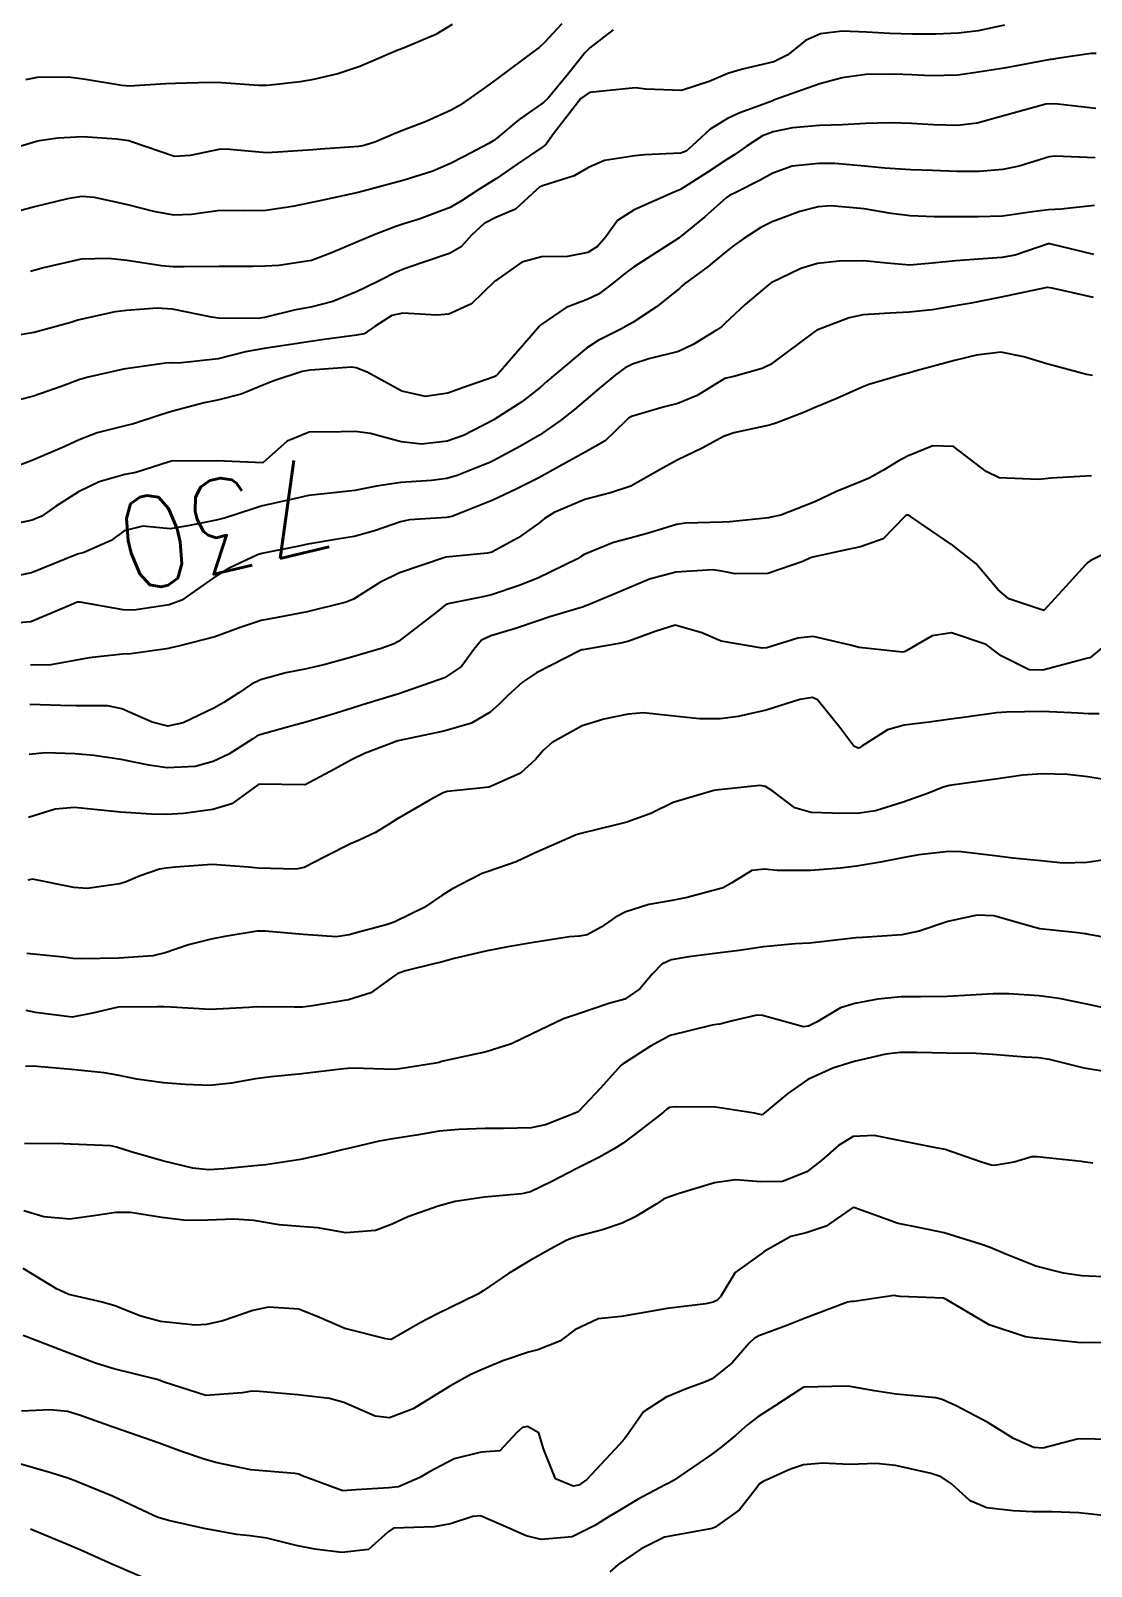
# Model space of a CAD drawing. Header units: metres. Extents: x 298520 to 308411, y 7433745 to 7450750.
# Drawn here: x 299396.4 to 299442.5, y 7449416.8 to 7449483.5 of the extents above; entities that cross this region are included whole.
import ezdxf
from ezdxf.enums import TextEntityAlignment as Align

# ---------------------------------------------------------------- set-up
doc = ezdxf.new("R2010")
doc.units = ezdxf.units.M
doc.header["$LTSCALE"] = 10
for name, color, linetype in [('Cotas', 45, 'Continuous'), ('Curvas de Nivel 1m', 11, 'Continuous'), ('Curvas de Nivel 5m', 15, 'Continuous')]:
    doc.layers.add(name, color=color, linetype=linetype)
doc.styles.add('Style-STANDARD', font='STANDARD.shx')

msp = doc.modelspace()

# ---------------------------------------------------------------- linework, layer by layer
at = {"layer": 'Curvas de Nivel 1m', "flags": 128}
for points, elevation in [([(299419.522, 7449483.802), (299418.749, 7449482.97), (299418.543, 7449482.776), (299418.278, 7449482.577), (299416.731, 7449481.427), (299416.248, 7449481.084), (299415.602, 7449480.611), (299415.08, 7449480.256), (299414.717, 7449480.047), (299413.624, 7449479.549), (299412.709, 7449479.212), (299412.309, 7449479.052), (299411.39, 7449478.663), (299410.872, 7449478.497), (299410.7, 7449478.47), (299409.036, 7449478.348), (299408.698, 7449478.332), (299407.182, 7449478.226), (299406.695, 7449478.195), (299405.091, 7449478.342), (299404.697, 7449478.349), (299403.38, 7449478.072), (299402.692, 7449478.029), (299400.822, 7449478.668), (299400.702, 7449478.71), (299400.167, 7449478.795), (299398.704, 7449478.89), (299397.629, 7449478.826), (299396.819, 7449478.721), (299396.701, 7449478.693), (299395.288, 7449478.261)], 737), ([(299421.759, 7449483.539), (299420.746, 7449482.757), (299420.634, 7449482.661), (299420.536, 7449482.552), (299419.817, 7449481.647), (299418.929, 7449480.577), (299418.721, 7449480.383), (299417.664, 7449479.64), (299416.705, 7449478.839), (299416.573, 7449478.733), (299416.345, 7449478.604), (299415.275, 7449478.034), (299414.69, 7449477.726), (299413.912, 7449477.404), (299412.678, 7449477.011), (299412.397, 7449476.932), (299411.381, 7449476.663), (299410.827, 7449476.512), (299410.671, 7449476.472), (299409.205, 7449476.147), (299408.666, 7449476.031), (299407.818, 7449475.856), (299406.663, 7449475.685), (299405.714, 7449475.678), (299404.662, 7449475.686), (299403.424, 7449475.522), (299402.66, 7449475.489), (299401.793, 7449475.647), (299400.664, 7449475.932), (299399.22, 7449476.252), (299398.668, 7449476.295), (299398.049, 7449476.202), (299396.663, 7449475.863), (299395.863, 7449475.646)], 736), ([(299414.76, 7449483.771), (299414.049, 7449483.335), (299412.745, 7449482.785), (299412.646, 7449482.75), (299412.39, 7449482.654), (299411.245, 7449482.165), (299410.742, 7449481.95), (299409.789, 7449481.628), (299408.733, 7449481.384), (299408.147, 7449481.283), (299406.729, 7449481.124), (299406.335, 7449481.118), (299404.73, 7449481.237), (299404.226, 7449481.252), (299402.73, 7449481.211), (299402.313, 7449481.191), (299400.728, 7449481.098), (299400.405, 7449481.116), (299398.732, 7449481.4), (299398.072, 7449481.48), (299396.732, 7449481.461), (299396.212, 7449481.364)], 738), ([(299442.746, 7449482.512), (299442.523, 7449482.516), (299441.137, 7449482.306), (299440.8, 7449482.252), (299440.742, 7449482.249), (299440.668, 7449482.237), (299438.738, 7449481.878), (299437.424, 7449481.665), (299436.735, 7449481.568), (299435.563, 7449481.544), (299434.735, 7449481.585), (299433.958, 7449481.615), (299432.735, 7449481.599), (299431.705, 7449481.448), (299430.73, 7449481.187), (299428.759, 7449480.495), (299428.723, 7449480.476), (299428.684, 7449480.46), (299427.264, 7449479.928), (299426.715, 7449479.68), (299425.97, 7449479.227), (299425.19, 7449478.495), (299424.927, 7449478.27), (299424.698, 7449478.187), (299423.113, 7449478.108), (299422.696, 7449478.071), (299421.376, 7449477.86), (299420.688, 7449477.552), (299420.053, 7449477.189), (299418.676, 7449476.755), (299418.557, 7449476.699), (299418.425, 7449476.582), (299417.511, 7449475.745), (299416.661, 7449475.38), (299416.143, 7449475.12), (299415.604, 7449474.61), (299415.149, 7449474.114), (299414.645, 7449473.827), (299413.402, 7449473.4), (299412.638, 7449473.139), (299412.295, 7449472.995), (299411.642, 7449472.66), (299410.965, 7449472.329), (299410.625, 7449472.169), (299409.567, 7449471.732), (299408.615, 7449471.488), (299407.947, 7449471.366), (299406.608, 7449471.038), (299406.331, 7449470.999), (299404.607, 7449471.015), (299404.302, 7449471.05), (299402.612, 7449471.394), (299401.94, 7449471.45), (299400.611, 7449471.348), (299400.12, 7449471.285), (299398.605, 7449470.947), (299398.499, 7449470.917), (299398.182, 7449470.816), (299396.598, 7449470.392), (299395.283, 7449470.166)], 734), ([(299442.721, 7449480.116), (299441.071, 7449480.307), (299440.723, 7449480.329), (299440.551, 7449480.313), (299438.718, 7449479.809), (299437.576, 7449479.49), (299436.713, 7449479.378), (299435.676, 7449479.407), (299434.714, 7449479.465), (299433.82, 7449479.499), (299432.714, 7449479.471), (299431.721, 7449479.412), (299430.712, 7449479.377), (299429.546, 7449479.282), (299428.709, 7449479.114), (299428.243, 7449478.929), (299427.529, 7449478.472), (299427.045, 7449478.129), (299426.694, 7449477.902), (299425.835, 7449477.339), (299424.674, 7449476.603), (299424.605, 7449476.57), (299424.433, 7449476.504), (299422.665, 7449475.715), (299421.946, 7449475.251), (299421.431, 7449474.542), (299421.076, 7449474.118), (299420.646, 7449473.862), (299419.77, 7449473.689), (299418.644, 7449473.669), (299417.787, 7449473.443), (299416.633, 7449472.631), (299416.615, 7449472.618), (299416.597, 7449472.6), (299415.6, 7449471.629), (299414.611, 7449471.185), (299414.094, 7449471.144), (299412.612, 7449471.232), (299412.134, 7449471.131), (299411.409, 7449470.662), (299410.932, 7449470.335), (299410.599, 7449470.275), (299409.195, 7449470.086), (299408.596, 7449469.994), (299407.751, 7449469.86), (299406.593, 7449469.691), (299405.775, 7449469.544), (299404.588, 7449469.245), (299402.873, 7449469.053), (299402.586, 7449469.066), (299402.304, 7449469.054), (299400.583, 7449468.815), (299400.561, 7449468.812), (299400.476, 7449468.791), (299398.941, 7449468.443), (299398.578, 7449468.339), (299397.806, 7449468.053), (299396.571, 7449467.618), (299395.95, 7449467.466)], 733), ([(299442.698, 7449477.974), (299440.959, 7449478.047), (299440.699, 7449478.017), (299439.401, 7449477.62), (299438.69, 7449477.474), (299437.66, 7449477.378), (299436.688, 7449477.377), (299435.634, 7449477.426), (299434.689, 7449477.456), (299433.559, 7449477.528), (299432.691, 7449477.622), (299431.384, 7449477.732), (299430.693, 7449477.737), (299429.526, 7449477.612), (299428.686, 7449477.313), (299428.134, 7449477.013), (299427.078, 7449476.476), (299426.809, 7449476.341), (299426.67, 7449476.234), (299425.735, 7449475.416), (299424.653, 7449474.526), (299424.618, 7449474.501), (299422.64, 7449473.233), (299422.241, 7449472.93), (299421.761, 7449472.539), (299421.11, 7449472.06), (299420.622, 7449471.824), (299419.713, 7449471.467), (299418.605, 7449470.719), (299418.537, 7449470.648), (299418.478, 7449470.581), (299417.606, 7449469.576), (299416.763, 7449468.598), (299416.671, 7449468.51), (299416.581, 7449468.467), (299415.208, 7449467.979), (299414.57, 7449467.745), (299413.596, 7449467.606), (299412.571, 7449467.838), (299411.066, 7449468.665), (299410.585, 7449468.859), (299410.379, 7449468.878), (299408.584, 7449468.754), (299408.239, 7449468.695), (299407.005, 7449468.287), (299406.574, 7449468.118), (299405.589, 7449467.708), (299404.563, 7449467.445), (299403.976, 7449467.335), (299402.556, 7449466.952), (299402.416, 7449466.911), (299402.006, 7449466.775), (299400.916, 7449466.42), (299400.548, 7449466.327), (299399.333, 7449466.021), (299398.547, 7449465.719), (299397.923, 7449465.439), (299396.533, 7449464.84), (299395.093, 7449464.289)], 732), ([(299442.669, 7449475.9), (299441.223, 7449475.748), (299440.667, 7449475.721), (299439.977, 7449475.632), (299438.664, 7449475.445), (299437.607, 7449475.407), (299436.663, 7449475.409), (299435.703, 7449475.414), (299434.664, 7449475.456), (299433.837, 7449475.565), (299432.666, 7449475.764), (299431.204, 7449475.888), (299430.667, 7449475.847), (299429.862, 7449475.639), (299428.66, 7449475.202), (299428.171, 7449474.952), (299427.425, 7449474.472), (299426.975, 7449474.15), (299426.647, 7449473.891), (299425.876, 7449473.252), (299424.857, 7449472.498), (299424.73, 7449472.4), (299424.63, 7449472.306), (299423.633, 7449471.5), (299422.607, 7449470.827), (299422.421, 7449470.716), (299422.086, 7449470.535), (299421.1, 7449470.043), (299420.594, 7449469.702), (299419.245, 7449468.57), (299418.888, 7449468.266), (299418.574, 7449467.992), (299417.78, 7449467.373), (299416.582, 7449466.6), (299416.565, 7449466.588), (299415.25, 7449465.909), (299414.543, 7449465.672), (299413.444, 7449465.538), (299412.543, 7449465.639), (299411.206, 7449466.004), (299410.547, 7449466.084), (299409.934, 7449466.067), (299408.546, 7449466.058), (299407.583, 7449465.669), (299406.533, 7449464.72), (299404.534, 7449464.814), (299402.56, 7449464.797), (299402.533, 7449464.793), (299402.517, 7449464.786), (299402.464, 7449464.771), (299401.011, 7449464.302), (299400.527, 7449464.218), (299399.421, 7449463.904), (299398.519, 7449463.457), (299397.523, 7449462.825), (299396.928, 7449462.412), (299396.504, 7449462.226), (299395.359, 7449461.992)], 731), ([(299442.619, 7449471.903), (299440.834, 7449472.308), (299440.623, 7449472.342), (299440.594, 7449472.34), (299440.46, 7449472.312), (299438.619, 7449471.928), (299437.307, 7449471.663), (299436.615, 7449471.543), (299435.607, 7449471.369), (299434.612, 7449471.266), (299433.777, 7449471.233), (299432.61, 7449471.15), (299432.002, 7449471.023), (299430.603, 7449470.483), (299430.518, 7449470.431), (299428.588, 7449468.997), (299428.234, 7449468.816), (299426.994, 7449468.476), (299426.658, 7449468.403), (299426.581, 7449468.368), (299425.406, 7449467.656), (299424.565, 7449467.302), (299423.93, 7449467.142), (299422.556, 7449466.741), (299422.425, 7449466.661), (299422.293, 7449466.533), (299421.403, 7449465.683), (299420.539, 7449465.181), (299419.407, 7449464.567), (299418.528, 7449464.076), (299417.535, 7449463.577), (299416.518, 7449463.101), (299416.162, 7449462.958), (299415.294, 7449462.612), (299414.738, 7449462.39), (299414.509, 7449462.346), (299412.905, 7449462.246), (299412.506, 7449462.165), (299411.387, 7449461.773), (299410.496, 7449461.528), (299409.768, 7449461.407), (299408.49, 7449461.191), (299408.088, 7449461.105), (299406.484, 7449460.781), (299406.437, 7449460.767), (299406.3, 7449460.722), (299405.065, 7449460.147), (299404.473, 7449459.781), (299403.009, 7449458.762), (299402.461, 7449458.554), (299400.923, 7449458.321), (299400.458, 7449458.333), (299398.596, 7449458.674), (299398.462, 7449458.67), (299398.204, 7449458.557), (299396.453, 7449457.814), (299395.562, 7449457.738)], 729), ([(299442.585, 7449468.52), (299442.316, 7449468.562), (299440.59, 7449469.019), (299439.601, 7449469.333), (299438.595, 7449469.53), (299437.537, 7449469.408), (299436.591, 7449469.176), (299434.922, 7449468.721), (299434.585, 7449468.622), (299434.403, 7449468.573), (299433.801, 7449468.398), (299432.865, 7449468.121), (299432.577, 7449468.015), (299431.465, 7449467.526), (299430.564, 7449467.137), (299430.069, 7449466.928), (299428.861, 7449466.455), (299428.552, 7449466.361), (299426.991, 7449466.033), (299426.547, 7449465.862), (299425.649, 7449465.381), (299424.536, 7449464.841), (299423.92, 7449464.509), (299422.525, 7449463.714), (299421.643, 7449463.417), (299420.519, 7449463.129), (299419.183, 7449462.57), (299418.776, 7449462.309), (299418.506, 7449462.091), (299417.624, 7449461.461), (299416.487, 7449460.842), (299416.295, 7449460.793), (299414.483, 7449460.62), (299412.476, 7449459.937), (299411.61, 7449459.52), (299410.464, 7449458.806), (299410.154, 7449458.675), (299408.458, 7449458.245), (299407.166, 7449458.002), (299406.454, 7449457.872), (299405.593, 7449457.587), (299404.447, 7449457.16), (299402.86, 7449456.764), (299402.527, 7449456.683), (299402.441, 7449456.662), (299400.796, 7449456.428), (299400.437, 7449456.403), (299398.984, 7449456.255), (299398.433, 7449456.152), (299397.315, 7449455.942), (299396.429, 7449455.931)], 728), ([(299442.532, 7449464.159), (299440.782, 7449464.056), (299440.53, 7449464.025), (299440.214, 7449463.999), (299438.53, 7449464.066), (299437.96, 7449464.346), (299436.544, 7449465.428), (299435.636, 7449465.465), (299434.539, 7449465.019), (299434.132, 7449464.799), (299433.496, 7449464.4), (299432.876, 7449464.06), (299432.528, 7449463.909), (299431.459, 7449463.485), (299430.519, 7449463.022), (299429.043, 7449462.452), (299428.613, 7449462.357), (299428.511, 7449462.34), (299426.828, 7449462.157), (299426.508, 7449462.143), (299424.901, 7449462.102), (299424.506, 7449462.037), (299423.338, 7449461.683), (299422.497, 7449461.457), (299421.769, 7449461.262), (299420.486, 7449460.737), (299420.373, 7449460.663), (299420.198, 7449460.554), (299418.474, 7449459.716), (299417.669, 7449459.39), (299416.467, 7449458.986), (299416.159, 7449458.91), (299414.644, 7449458.618), (299414.508, 7449458.574), (299414.462, 7449458.549), (299414.073, 7449458.24), (299412.446, 7449456.979), (299412.239, 7449456.858), (299411.675, 7449456.658), (299410.731, 7449456.375), (299410.437, 7449456.291), (299409.176, 7449455.944), (299408.429, 7449455.769), (299407.531, 7449455.604), (299406.422, 7449455.301), (299406.041, 7449455.101), (299405.482, 7449454.729), (299404.83, 7449454.314), (299404.406, 7449454.065), (299403.071, 7449453.431), (299402.398, 7449453.287), (299401.72, 7449453.457), (299400.405, 7449454.037), (299399.774, 7449454.166), (299398.406, 7449454.168), (299397.759, 7449454.173), (299396.407, 7449454.229)], 727), ([(299443.7, 7449461.072), (299442.485, 7449460.459), (299442.381, 7449460.395), (299442.275, 7449460.292), (299441.429, 7449459.345), (299440.463, 7449458.31), (299438.945, 7449458.81), (299438.472, 7449459.216), (299437.517, 7449460.35), (299436.495, 7449461.146), (299434.678, 7449462.388), (299434.575, 7449462.451), (299434.514, 7449462.453), (299434.467, 7449462.436), (299434.421, 7449462.391), (299433.485, 7449461.414), (299432.493, 7449461.071), (299431.946, 7449460.96), (299430.486, 7449460.637), (299430.327, 7449460.591), (299429.998, 7449460.437), (299428.477, 7449459.91), (299427.056, 7449459.896), (299426.478, 7449460.013), (299426.062, 7449460.07), (299424.478, 7449459.972), (299423.325, 7449459.671), (299422.471, 7449459.311), (299421.931, 7449459.073), (299420.675, 7449458.548), (299420.52, 7449458.491), (299420.462, 7449458.468), (299419.001, 7449458.025), (299418.452, 7449457.844), (299417.513, 7449457.523), (299416.442, 7449457.2), (299416.032, 7449457.011), (299415.693, 7449456.607), (299415.16, 7449455.878), (299414.421, 7449455.385), (299412.446, 7449454.682), (299412.413, 7449454.673), (299412.397, 7449454.666), (299412.34, 7449454.651), (299410.865, 7449454.209), (299410.407, 7449454.066), (299409.488, 7449453.768), (299408.4, 7449453.451), (299407.81, 7449453.295), (299406.395, 7449452.907), (299406.269, 7449452.847), (299406.092, 7449452.723), (299405.048, 7449452.068), (299404.378, 7449451.751), (299403.594, 7449451.533), (299402.373, 7449451.463), (299401.57, 7449451.583), (299400.378, 7449451.826), (299399.187, 7449452.001), (299398.382, 7449452.081), (299397.09, 7449452.125), (299396.381, 7449452.049)], 726), ([(299442.875, 7449453.819), (299442.408, 7449453.813), (299441.964, 7449453.852), (299440.409, 7449453.918), (299438.851, 7449453.893), (299438.408, 7449453.854), (299437.084, 7449453.675), (299436.405, 7449453.582), (299435.49, 7449453.46), (299434.402, 7449453.323), (299433.676, 7449453.121), (299432.556, 7449452.408), (299432.462, 7449452.339), (299432.392, 7449452.325), (299432.208, 7449452.412), (299431.601, 7449453.218), (299430.627, 7449454.428), (299430.414, 7449454.519), (299429.863, 7449454.438), (299428.408, 7449453.98), (299427.178, 7449453.7), (299426.404, 7449453.603), (299425.504, 7449453.593), (299424.405, 7449453.716), (299423.073, 7449453.856), (299422.406, 7449453.805), (299421.353, 7449453.591), (299420.4, 7449453.302), (299419.109, 7449452.569), (299418.725, 7449452.238), (299418.382, 7449451.831), (299417.72, 7449451.24), (299416.363, 7449450.634), (299416.337, 7449450.626), (299416.087, 7449450.603), (299414.539, 7449450.44), (299414.36, 7449450.378), (299413.802, 7449450.073), (299412.349, 7449449.24), (299411.99, 7449449.011), (299411.422, 7449448.659), (299410.69, 7449448.316), (299410.338, 7449448.169), (299409.258, 7449447.612), (299408.327, 7449447.14), (299407.958, 7449447.073), (299406.327, 7449447.113), (299405.904, 7449447.147), (299404.328, 7449447.263), (299402.72, 7449447.158), (299402.326, 7449447.109), (299402.036, 7449447.063), (299401.198, 7449446.781), (299400.586, 7449446.52), (299400.318, 7449446.434), (299398.902, 7449446.224), (299398.315, 7449446.263), (299396.524, 7449446.634), (299396.319, 7449446.584)], 724), ([(299443.802, 7449450.845), (299442.375, 7449451.077), (299441.501, 7449451.179), (299440.376, 7449451.213), (299439.554, 7449451.15), (299438.372, 7449450.979), (299437.818, 7449450.899), (299436.368, 7449450.702), (299436.098, 7449450.633), (299435.452, 7449450.374), (299434.359, 7449449.978), (299433.157, 7449449.6), (299432.354, 7449449.487), (299431.272, 7449449.502), (299430.354, 7449449.53), (299429.651, 7449449.736), (299428.697, 7449450.455), (299428.366, 7449450.663), (299428.126, 7449450.703), (299426.363, 7449450.513), (299426.335, 7449450.509), (299426.122, 7449450.484), (299424.357, 7449449.966), (299423.383, 7449449.489), (299422.349, 7449449.109), (299421.887, 7449448.995), (299420.344, 7449448.612), (299420.143, 7449448.553), (299418.335, 7449447.767), (299417.531, 7449447.388), (299416.327, 7449446.959), (299416.057, 7449446.871), (299415.523, 7449446.608), (299414.738, 7449446.195), (299414.312, 7449445.925), (299413.538, 7449445.404), (299412.295, 7449444.786), (299412.195, 7449444.75), (299411.893, 7449444.654), (299410.644, 7449444.312), (299410.288, 7449444.207), (299409.737, 7449444.128), (299408.288, 7449444.226), (299406.635, 7449444.371), (299406.289, 7449444.368), (299404.877, 7449444.144), (299404.286, 7449444.02), (299403.3, 7449443.772), (299402.28, 7449443.432), (299401.751, 7449443.303), (299400.277, 7449443.196), (299398.637, 7449443.175), (299398.277, 7449443.191), (299397.862, 7449443.239), (299396.279, 7449443.4)], 723), ([(299443.135, 7449447.478), (299442.329, 7449447.35), (299441.304, 7449447.33), (299440.33, 7449447.429), (299439.112, 7449447.551), (299438.332, 7449447.643), (299436.867, 7449447.823), (299436.335, 7449447.828), (299435.029, 7449447.683), (299434.331, 7449447.563), (299433.363, 7449447.364), (299432.325, 7449447.196), (299431.624, 7449447.116), (299430.322, 7449447.006), (299428.885, 7449447.008), (299428.329, 7449447.062), (299427.779, 7449447.015), (299426.902, 7449446.474), (299426.537, 7449446.26), (299426.319, 7449446.193), (299424.971, 7449445.842), (299424.311, 7449445.707), (299423.301, 7449445.527), (299422.303, 7449445.211), (299421.853, 7449444.981), (299421.228, 7449444.541), (299420.626, 7449444.211), (299420.289, 7449444.159), (299419.86, 7449444.128), (299418.286, 7449443.884), (299417.18, 7449443.695), (299416.282, 7449443.514), (299414.838, 7449443.181), (299414.277, 7449443.031), (299413.958, 7449442.951), (299412.729, 7449442.645), (299412.394, 7449442.526), (299412.27, 7449442.439), (299411.225, 7449441.694), (299410.254, 7449441.384), (299408.687, 7449441.13), (299408.249, 7449441.074), (299407.888, 7449441.064), (299406.248, 7449441.08), (299405.915, 7449441.056), (299404.246, 7449440.965), (299402.55, 7449441.068), (299402.248, 7449441.079), (299401.933, 7449441.087), (299400.247, 7449441.07), (299399.127, 7449440.807), (299398.25, 7449440.638), (299396.651, 7449440.836), (299396.254, 7449440.924)], 722), ([(299444.289, 7449443.895), (299442.337, 7449444.245), (299442.293, 7449444.255), (299442.262, 7449444.259), (299441.939, 7449444.295), (299440.434, 7449444.458), (299440.295, 7449444.48), (299440.081, 7449444.537), (299438.3, 7449445.035), (299437.574, 7449445.074), (299436.297, 7449444.791), (299435.044, 7449444.379), (299434.291, 7449444.215), (299432.594, 7449444.102), (299432.29, 7449444.081), (299430.807, 7449443.906), (299430.287, 7449443.857), (299429.666, 7449443.819), (299428.285, 7449443.685), (299427.228, 7449443.526), (299426.282, 7449443.409), (299425.046, 7449443.264), (299424.279, 7449443.122), (299423.861, 7449442.931), (299423.459, 7449442.518), (299422.917, 7449441.869), (299422.256, 7449441.42), (299421.566, 7449441.224), (299420.246, 7449440.784), (299420.077, 7449440.721), (299419.6, 7449440.56), (299418.236, 7449439.916), (299417.337, 7449439.483), (299416.228, 7449439.13), (299414.298, 7449438.703), (299414.223, 7449438.678), (299414.188, 7449438.666), (299414.028, 7449438.632), (299412.483, 7449438.384), (299412.22, 7449438.361), (299410.469, 7449438.419), (299410.22, 7449438.408), (299409.918, 7449438.373), (299408.218, 7449438.174), (299406.889, 7449438.041), (299406.215, 7449437.96), (299405.174, 7449437.769), (299404.212, 7449437.663), (299403.158, 7449437.702), (299402.213, 7449437.782), (299401.055, 7449437.941), (299400.216, 7449438.118), (299399.633, 7449438.214), (299398.218, 7449438.355), (299396.545, 7449438.512), (299396.219, 7449438.498)], 721), ([(299443.098, 7449438.281), (299442.224, 7449438.414), (299440.711, 7449438.796), (299440.228, 7449438.869), (299439.656, 7449438.899), (299438.23, 7449439.014), (299437.525, 7449439.052), (299436.23, 7449439.073), (299434.947, 7449439.096), (299434.23, 7449439.093), (299433.605, 7449439.021), (299432.226, 7449438.71), (299431.291, 7449438.424), (299430.218, 7449437.92), (299429.336, 7449437.325), (299428.312, 7449436.459), (299428.249, 7449436.412), (299428.202, 7449436.397), (299427.89, 7449436.463), (299426.205, 7449436.727), (299424.442, 7449436.743), (299424.205, 7449436.706), (299424.082, 7449436.634), (299423.936, 7449436.513), (299422.964, 7449435.749), (299422.182, 7449435.164), (299421.802, 7449434.91), (299421.127, 7449434.54), (299420.492, 7449434.224), (299420.168, 7449434.059), (299419.088, 7449433.492), (299418.158, 7449433.048), (299417.778, 7449432.962), (299416.155, 7449432.82), (299414.886, 7449432.619), (299414.151, 7449432.428), (299412.838, 7449431.952), (299412.143, 7449431.637), (299411.428, 7449431.369), (299410.139, 7449431.258), (299408.926, 7449431.474), (299408.141, 7449431.541), (299407.241, 7449431.61), (299406.144, 7449431.797), (299405.275, 7449431.864), (299404.144, 7449431.814), (299403.195, 7449431.806), (299402.145, 7449431.933), (299400.786, 7449432.144), (299400.147, 7449432.154), (299399.374, 7449432.03), (299398.143, 7449431.853), (299397.02, 7449431.955), (299396.147, 7449432.216)], 719), ([(299442.595, 7449434.286), (299442.174, 7449434.354), (299442.1, 7449434.366), (299440.177, 7449434.568), (299439.938, 7449434.561), (299439.17, 7449434.33), (299438.314, 7449434.196), (299438.172, 7449434.21), (299437.713, 7449434.345), (299436.181, 7449434.885), (299435.554, 7449434.998), (299434.186, 7449435.276), (299433.092, 7449435.499), (299432.188, 7449435.443), (299431.538, 7449435.064), (299430.84, 7449434.43), (299430.168, 7449433.918), (299429.116, 7449433.498), (299428.163, 7449433.485), (299427.069, 7449433.565), (299426.163, 7449433.439), (299424.622, 7449432.968), (299424.156, 7449432.818), (299423.944, 7449432.723), (299423.616, 7449432.515), (299422.712, 7449431.957), (299422.14, 7449431.679), (299421.283, 7449431.391), (299420.131, 7449431.086), (299419.745, 7449430.939), (299419.041, 7449430.566), (299418.118, 7449430.043), (299417.209, 7449429.492), (299416.104, 7449428.736), (299415.879, 7449428.603), (299414.094, 7449427.73), (299413.369, 7449427.358), (299412.138, 7449426.649), (299412.106, 7449426.627), (299412.083, 7449426.623), (299411.882, 7449426.652), (299410.087, 7449427.102), (299408.997, 7449427.591), (299408.095, 7449427.945), (299406.771, 7449428.038), (299406.095, 7449427.894), (299404.796, 7449427.445), (299404.088, 7449427.276), (299403.586, 7449427.257), (299402.089, 7449427.414), (299401.229, 7449427.642), (299400.096, 7449428.087), (299399.549, 7449428.25), (299398.101, 7449428.579), (299397.566, 7449428.825), (299396.116, 7449429.719)], 718), ([(299443.049, 7449429.345), (299442.114, 7449429.398), (299441.317, 7449429.504), (299440.118, 7449429.814), (299438.813, 7449430.333), (299438.127, 7449430.622), (299437.707, 7449430.766), (299436.137, 7449431.266), (299435.027, 7449431.49), (299434.142, 7449431.668), (299432.204, 7449432.357), (299432.152, 7449432.343), (299431.007, 7449431.56), (299430.135, 7449431.258), (299429.477, 7449431.102), (299428.31, 7449430.458), (299428.211, 7449430.37), (299428.121, 7449430.303), (299427.048, 7449429.536), (299426.411, 7449428.477), (299426.253, 7449428.326), (299426.101, 7449428.245), (299425.786, 7449428.171), (299424.098, 7449427.981), (299422.865, 7449427.752), (299422.094, 7449427.623), (299421.1, 7449427.533), (299420.088, 7449427.049), (299419.43, 7449426.56), (299418.475, 7449426.178), (299418.075, 7449426.072), (299416.96, 7449425.701), (299416.064, 7449425.324), (299415.564, 7449425.104), (299414.683, 7449424.621), (299414.049, 7449424.229), (299413.065, 7449423.618), (299412.039, 7449423.218), (299411.405, 7449423.291), (299410.045, 7449423.89), (299409.427, 7449424.059), (299408.048, 7449424.217), (299406.391, 7449424.375), (299406.05, 7449424.382), (299405.626, 7449424.304), (299404.047, 7449424.193), (299402.246, 7449424.768), (299402.054, 7449424.85), (299401.94, 7449424.885), (299400.061, 7449425.352), (299399.264, 7449425.602), (299398.071, 7449426.052), (299396.121, 7449426.801)], 717), ([(299443.859, 7449426.499), (299442.085, 7449426.489), (299440.424, 7449426.653), (299440.087, 7449426.689), (299439.666, 7449426.745), (299438.092, 7449427.264), (299436.249, 7449428.359), (299436.104, 7449428.419), (299434.218, 7449428.502), (299434.104, 7449428.517), (299433.963, 7449428.533), (299432.971, 7449428.401), (299432.226, 7449428.284), (299432.102, 7449428.276), (299431.935, 7449428.246), (299430.094, 7449427.552), (299429.302, 7449427.236), (299428.086, 7449426.781), (299427.878, 7449426.669), (299427.669, 7449426.464), (299426.925, 7449425.616), (299426.06, 7449424.924), (299425.76, 7449424.782), (299424.973, 7449424.496), (299424.049, 7449424.121), (299423.075, 7449423.487), (299422.399, 7449422.526), (299422.247, 7449422.311), (299422.028, 7449422.069), (299420.603, 7449420.551), (299420.264, 7449420.301), (299420.008, 7449420.249), (299419.241, 7449420.568), (299418.726, 7449421.873), (299418.525, 7449422.575), (299418.036, 7449422.844), (299417.811, 7449422.806), (299417.564, 7449422.585), (299416.83, 7449421.787), (299416.024, 7449421.726), (299414.843, 7449421.439), (299414.017, 7449421.009), (299413.772, 7449420.876), (299413.359, 7449420.637), (299412.421, 7449420.232), (299412.006, 7449420.189), (299410.575, 7449420.094), (299410.004, 7449420.053), (299408.246, 7449420.697), (299408.09, 7449420.775), (299408.014, 7449420.797), (299407.914, 7449420.801), (299406.015, 7449420.966), (299404.549, 7449421.273), (299404.02, 7449421.417), (299403.037, 7449421.746), (299402.026, 7449422.117), (299400.115, 7449422.789), (299400.033, 7449422.815), (299398.559, 7449423.333), (299398.04, 7449423.505), (299397.291, 7449423.576), (299396.04, 7449423.51)], 716), ([(299443.322, 7449418.944), (299441.991, 7449419.095), (299440.822, 7449419.138), (299439.991, 7449419.142), (299439.135, 7449419.185), (299437.993, 7449419.308), (299437.262, 7449419.618), (299436.461, 7449420.355), (299436.007, 7449420.661), (299435.564, 7449420.812), (299434.014, 7449421.148), (299433.177, 7449421.237), (299432.021, 7449421.195), (299430.846, 7449421.253), (299430.02, 7449421.185), (299429.464, 7449421), (299428.264, 7449420.457), (299428.109, 7449420.362), (299428.009, 7449420.218), (299427.241, 7449419.221), (299426.186, 7449418.478), (299426.05, 7449418.412), (299425.982, 7449418.399), (299425.891, 7449418.391), (299423.978, 7449418.045), (299422.963, 7449417.531), (299421.966, 7449416.856), (299421.604, 7449416.535)], 714), ([(299401.952, 7449416.013), (299400.142, 7449416.788), (299399.964, 7449416.872), (299398.629, 7449417.47), (299397.972, 7449417.75), (299396.432, 7449418.381)], 714)]:
    msp.add_lwpolyline(points, dxfattribs=dict(at, elevation=elevation))
at = {"layer": 'Curvas de Nivel 5m', "flags": 128}
for points, elevation in [([(299438.764, 7449483.746), (299437.614, 7449483.498), (299436.758, 7449483.393), (299435.778, 7449483.349), (299434.757, 7449483.349), (299433.778, 7449483.375), (299432.758, 7449483.432), (299431.698, 7449483.481), (299430.757, 7449483.369), (299430.116, 7449483.076), (299429.349, 7449482.451), (299428.74, 7449482.148), (299427.374, 7449481.836), (299426.735, 7449481.644), (299425.93, 7449481.289), (299424.727, 7449480.91), (299423.168, 7449480.964), (299422.728, 7449481.02), (299422.285, 7449480.977), (299420.726, 7449480.814), (299420.341, 7449480.556), (299419.158, 7449479.024), (299418.848, 7449478.578), (299418.774, 7449478.506), (299418.701, 7449478.457), (299417.586, 7449477.695), (299416.68, 7449477.083), (299416.383, 7449476.898), (299415.922, 7449476.608), (299415.17, 7449476.113), (299414.665, 7449475.818), (299413.325, 7449475.305), (299412.658, 7449475.109), (299412.313, 7449474.996), (299411.442, 7449474.662), (299410.889, 7449474.429), (299410.65, 7449474.332), (299409.486, 7449473.84), (299408.641, 7449473.515), (299407.224, 7449473.296), (299406.638, 7449473.271), (299406.112, 7449473.252), (299404.638, 7449473.252), (299403.116, 7449473.241), (299402.638, 7449473.243), (299402.128, 7449473.285), (299400.64, 7449473.51), (299399.83, 7449473.609), (299398.641, 7449473.571), (299396.999, 7449473.197), (299396.635, 7449473.091), (299396.435, 7449473.042)], 735), ([(299442.645, 7449473.781), (299440.726, 7449474.236), (299440.652, 7449474.234), (299439.224, 7449473.752), (299438.643, 7449473.646), (299437.43, 7449473.564), (299436.64, 7449473.497), (299435.617, 7449473.397), (299434.637, 7449473.32), (299433.644, 7449473.394), (299432.639, 7449473.504), (299431.568, 7449473.491), (299430.637, 7449473.381), (299429.912, 7449473.163), (299428.624, 7449472.543), (299428.573, 7449472.511), (299428.505, 7449472.461), (299427.494, 7449471.598), (299426.607, 7449470.774), (299426.455, 7449470.632), (299426.25, 7449470.484), (299425.224, 7449469.866), (299424.594, 7449469.565), (299423.308, 7449469.238), (299422.588, 7449469.01), (299422.269, 7449468.851), (299421.842, 7449468.537), (299421.155, 7449467.963), (299420.567, 7449467.464), (299420.072, 7449467.046), (299419.469, 7449466.566), (299418.546, 7449465.929), (299417.702, 7449465.428), (299416.535, 7449464.81), (299416.393, 7449464.742), (299416.062, 7449464.605), (299414.976, 7449464.168), (299414.527, 7449464.04), (299413.857, 7449463.961), (299412.525, 7449463.867), (299411.468, 7449463.716), (299410.521, 7449463.527), (299409.201, 7449463.371), (299408.519, 7449463.299), (299408.028, 7449463.194), (299406.514, 7449462.849), (299406.413, 7449462.822), (299406.108, 7449462.724), (299404.915, 7449462.328), (299404.505, 7449462.239), (299403.27, 7449461.99), (299402.499, 7449461.858), (299401.315, 7449461.968), (299400.498, 7449461.764), (299399.942, 7449461.345), (299398.728, 7449460.808), (299398.527, 7449460.765), (299398.482, 7449460.753), (299398.4, 7449460.729), (299396.474, 7449459.939), (299395.561, 7449459.761)], 730), ([(299443.56, 7449457.166), (299442.521, 7449456.289), (299442.469, 7449456.253), (299442.432, 7449456.246), (299442.373, 7449456.232), (299440.427, 7449455.715), (299439.836, 7449455.728), (299438.617, 7449456.337), (299438.435, 7449456.472), (299437.955, 7449456.83), (299436.448, 7449457.341), (299435.616, 7449457.202), (299434.435, 7449456.519), (299434.325, 7449456.501), (299432.437, 7449456.704), (299432.059, 7449456.794), (299430.444, 7449457.18), (299429.773, 7449457.11), (299428.436, 7449456.682), (299428.234, 7449456.664), (299426.44, 7449456.979), (299425.6, 7449457.338), (299424.45, 7449457.669), (299423.576, 7449457.389), (299422.44, 7449456.973), (299422.082, 7449456.89), (299420.434, 7449456.601), (299420.39, 7449456.594), (299420.286, 7449456.552), (299418.423, 7449455.603), (299417.81, 7449455.195), (299417.164, 7449454.592), (299416.784, 7449454.222), (299416.406, 7449453.886), (299415.601, 7449453.408), (299414.397, 7449453.062), (299412.393, 7449452.65), (299410.955, 7449452.094), (299410.38, 7449451.813), (299409.648, 7449451.406), (299408.363, 7449450.73), (299408.337, 7449450.726), (299406.363, 7449450.756), (299406.337, 7449450.746), (299406.293, 7449450.721), (299405.183, 7449449.903), (299404.352, 7449449.66), (299403.078, 7449449.487), (299402.35, 7449449.436), (299401.675, 7449449.452), (299400.35, 7449449.541), (299399.208, 7449449.664), (299398.352, 7449449.741), (299397.503, 7449449.677), (299396.348, 7449449.307)], 725), ([(299443.604, 7449440.926), (299442.257, 7449441.208), (299441.128, 7449441.439), (299440.262, 7449441.56), (299438.94, 7449441.656), (299438.263, 7449441.654), (299437.039, 7449441.575), (299436.261, 7449441.538), (299435.114, 7449441.523), (299434.26, 7449441.516), (299433.246, 7449441.413), (299432.255, 7449441.236), (299431.632, 7449441.037), (299430.623, 7449440.426), (299430.241, 7449440.241), (299430.017, 7449440.21), (299429.177, 7449440.446), (299428.247, 7449440.713), (299427.994, 7449440.715), (299426.935, 7449440.473), (299426.389, 7449440.331), (299426.241, 7449440.312), (299426.052, 7449440.294), (299424.236, 7449439.839), (299423.371, 7449439.379), (299422.224, 7449438.643), (299422.156, 7449438.598), (299422.085, 7449438.531), (299421.197, 7449437.556), (299420.263, 7449436.549), (299420.233, 7449436.52), (299420.202, 7449436.506), (299418.809, 7449435.955), (299418.192, 7449435.822), (299416.981, 7449435.803), (299416.191, 7449435.793), (299415.052, 7449435.755), (299414.189, 7449435.68), (299413.301, 7449435.524), (299412.183, 7449435.343), (299411.59, 7449435.248), (299410.177, 7449434.92), (299409.98, 7449434.868), (299409.228, 7449434.684), (299408.17, 7449434.456), (299406.658, 7449434.225), (299406.167, 7449434.178), (299404.857, 7449434.042), (299404.166, 7449434.003), (299403.494, 7449434.078), (299402.169, 7449434.392), (299400.815, 7449434.784), (299400.176, 7449434.987), (299399.926, 7449435.044), (299398.177, 7449435.119), (299397.876, 7449435.124), (299396.177, 7449435.144)], 720), ([(299444.033, 7449422.27), (299442.033, 7449422.311), (299441.912, 7449422.292), (299440.429, 7449421.912), (299440.027, 7449421.935), (299439.143, 7449422.329), (299438.04, 7449423.024), (299436.653, 7449423.747), (299436.05, 7449424.021), (299435.774, 7449424.088), (299434.052, 7449424.256), (299433.112, 7449424.399), (299432.056, 7449424.588), (299431.867, 7449424.602), (299430.055, 7449424.554), (299429.97, 7449424.525), (299429.843, 7449424.442), (299428.769, 7449423.73), (299428.041, 7449423.266), (299427.589, 7449422.913), (299427.079, 7449422.47), (299426.506, 7449421.998), (299426.024, 7449421.631), (299424.37, 7449420.505), (299424.143, 7449420.376), (299424.01, 7449420.316), (299422.833, 7449419.689), (299421.993, 7449419.183), (299421.585, 7449418.94), (299420.96, 7449418.545), (299419.978, 7449418.049), (299418.619, 7449417.931), (299417.978, 7449418.097), (299416.864, 7449418.591), (299415.988, 7449418.96), (299415.654, 7449418.939), (299414.681, 7449418.62), (299413.981, 7449418.486), (299412.206, 7449418.423), (299411.979, 7449418.274), (299411.124, 7449417.506), (299409.97, 7449417.376), (299408.796, 7449417.513), (299407.973, 7449417.674), (299406.7, 7449417.988), (299405.977, 7449418.096), (299405.406, 7449418.158), (299403.98, 7449418.419), (299402.438, 7449418.765), (299401.985, 7449418.893), (299401.776, 7449418.982), (299399.998, 7449419.818), (299398.329, 7449420.494), (299398.01, 7449420.613), (299397.324, 7449420.827), (299396.017, 7449421.217)], 715)]:
    msp.add_lwpolyline(points, dxfattribs=dict(at, elevation=elevation))

# ---------------------------------------------------------------- texts
at = {"layer": 'Cotas', "style": 'Style-STANDARD'}
msp.add_text('730', height=4, rotation=193.3486, dxfattribs=at).set_placement((299404.846, 7449462.043, 730), align=Align.MIDDLE_CENTER)

doc.saveas('drawing.dxf')
